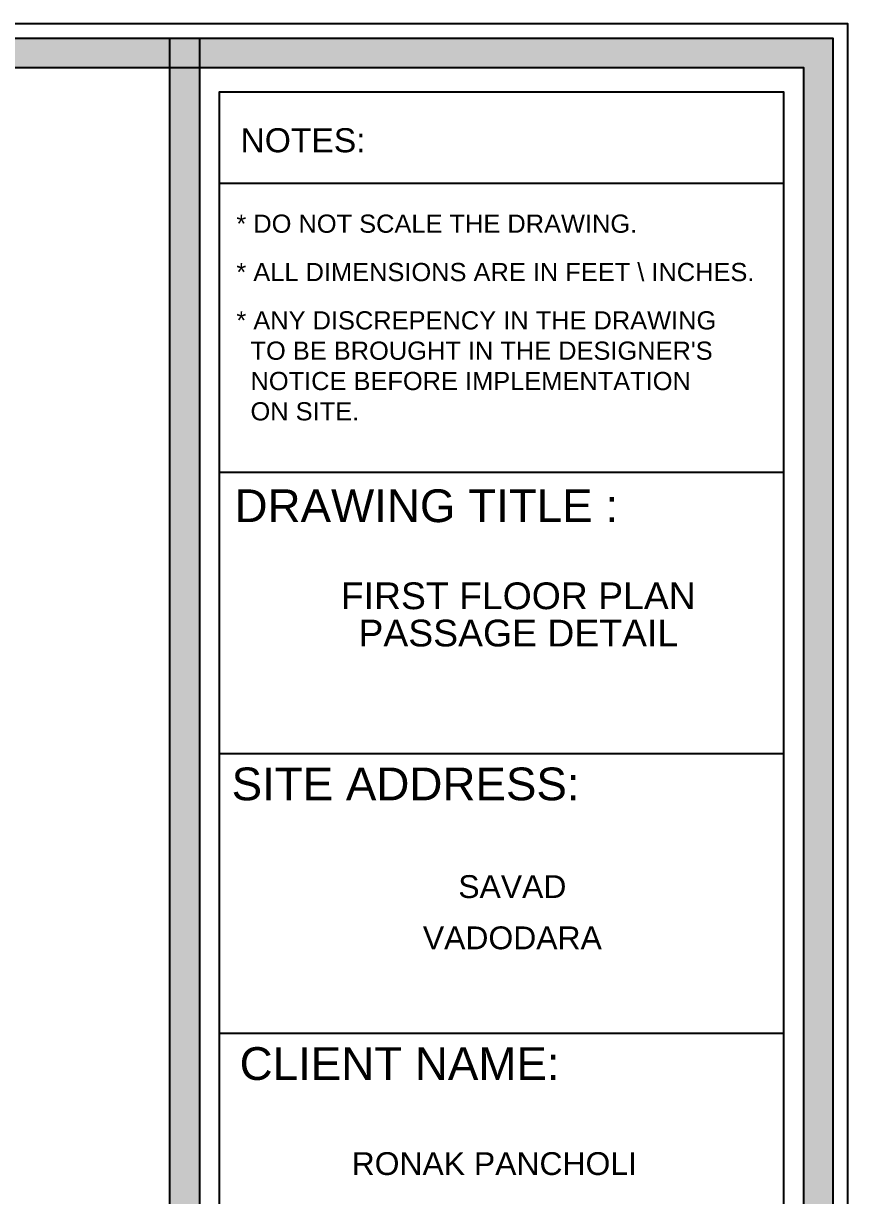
# Model space of a CAD drawing. Header units: millimetres. Extents: x 143362 to 145167, y -178521 to -176194.
# Drawn here: x 144063.1 to 144130.9, y -178356.6 to -178260.1 of the extents above; entities that cross this region are included whole.
import ezdxf
from ezdxf.enums import TextEntityAlignment as Align

# ---------------------------------------------------------------- set-up
doc = ezdxf.new("R2010")
doc.units = ezdxf.units.MM
doc.header["$MEASUREMENT"] = 0
doc.layers.add('NAME PLATE', color=7, linetype='Continuous', lineweight=25)
doc.styles.add('Arial', font='arial.ttf')

# ---------------------------------------------------------------- blocks, each defined once
blk = doc.blocks.new('LAYOUT FILE')
at = {"layer": 'NAME PLATE', "true_color": 0xd39e00}
h = blk.add_hatch(color=42, dxfattribs=at)
h.paths.add_polyline_path([(3346889.83, -513806.18), (3346889.83, -514260.7), (3347535.56, -514260.7), (3347535.56, -513806.18)])
h.paths.add_polyline_path([(3346894.36, -513810.71), (3347531.03, -513810.71), (3347531.03, -514256.17), (3346894.36, -514256.17)], flags=16)
blk.add_hatch(color=42, dxfattribs=at).paths.add_polyline_path([(3347433.6, -514256.17), (3347438.13, -514256.17), (3347438.13, -513806.18), (3347433.6, -513806.18)])
at = {"layer": 'NAME PLATE', "color": 42, "true_color": 0xd39e00}
for p, q in [((3347527.96, -513828.55), (3347441.2, -513828.55)), ((3347527.96, -513872.99), (3347441.2, -513872.99)), ((3347527.96, -513916.26), (3347441.2, -513916.26)), ((3347527.96, -513959.27), (3347441.2, -513959.27))]:
    blk.add_line(p, q, dxfattribs=at)
for points in [[(3346887.56, -513803.91), (3347537.83, -513803.91), (3347537.83, -514262.96), (3346887.56, -514262.96)], [(3346889.83, -513806.18), (3347535.56, -513806.18), (3347535.56, -514260.7), (3346889.83, -514260.7)], [(3347433.6, -514256.17), (3347433.6, -513806.18), (3347438.13, -513806.18), (3347438.13, -514256.17)], [(3346894.36, -513810.71), (3347531.03, -513810.71), (3347531.03, -514256.17), (3346894.36, -514256.17)], [(3347441.2, -514252.44), (3347441.2, -513814.44), (3347527.96, -513814.44), (3347527.96, -514252.44)]]:
    blk.add_lwpolyline(points, close=True, dxfattribs=at)
at = {"layer": 'NAME PLATE', "style": 'Arial'}
for s, height, p in [('NOTES:', 3.699, (3347454.07, -513823.73)), ('DRAWING TITLE : ', 5.0338, (3347474.01, -513880.61)), ('SITE ADDRESS:', 5.0338, (3347469.85, -513923.39)), ('CLIENT NAME:', 5.0338, (3347468.93, -513966.4))]:
    blk.add_text(s, height=height, dxfattribs=at).set_placement(p, align=Align.CENTER)
at = {"layer": 'NAME PLATE', "char_height": 2.7974, "width": 108.0765, "attachment_point": 1, "style": 'Arial'}
for s, insert in [('* DO NOT SCALE THE DRAWING.', (3347443.82, -513833.31, 0)), ('* ALL DIMENSIONS ARE IN FEET \\\\ INCHES.', (3347443.82, -513840.75, 0)), ("* ANY DISCREPENCY IN THE DRAWING \\P  TO BE BROUGHT IN THE DESIGNER'S\\P  NOTICE BEFORE IMPLEMENTATION \\P  ON SITE.", (3347443.82, -513848.18, 0))]:
    blk.add_mtext(s, dxfattribs=dict(at, insert=insert))

msp = doc.modelspace()

# ---------------------------------------------------------------- block references
at = {"layer": 'NAME PLATE', "lineweight": 0, "xscale": 0.5353823537288481, "yscale": 0.5353823537288481, "zscale": 0.5353823537288481}
msp.add_blockref('LAYOUT FILE', (-1648081.736, 96821.457, 0.126), dxfattribs=at)

# ---------------------------------------------------------------- texts
at = {"layer": 'NAME PLATE', "style": 'Arial'}
for s, height, p in [('FIRST FLOOR PLAN', 2.20208, (144103.83, -178308.321, 0.126)), ('PASSAGE DETAIL', 2.20208, (144103.83, -178311.389, 0.126)), (' SAVAD ', 1.88, (144103.342, -178332.104, 0.126)), ('VADODARA', 1.88, (144103.342, -178336.324, 0.126)), ('RONAK PANCHOLI    ', 1.88005, (144103.314, -178354.914, 0.126))]:
    msp.add_text(s, height=height, dxfattribs=at).set_placement(p, align=Align.CENTER)

doc.saveas('drawing.dxf')
